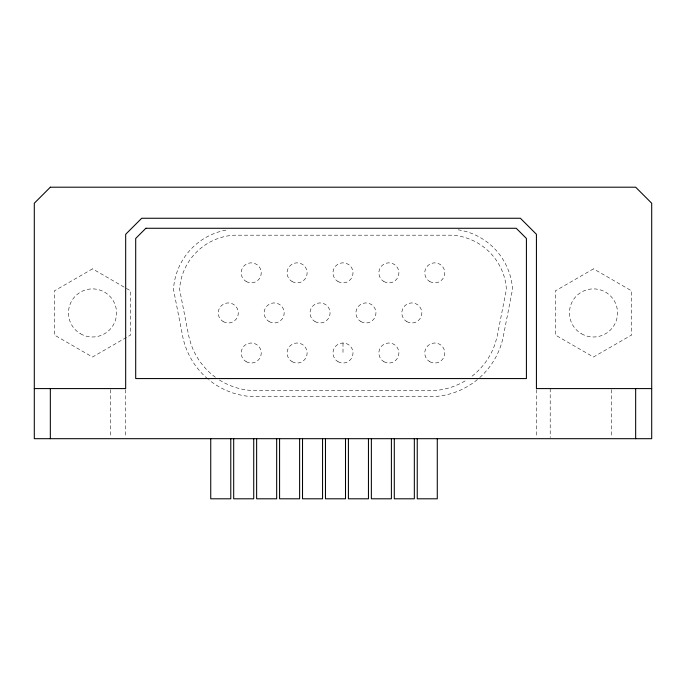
<?xml version="1.0" encoding="UTF-8"?>
<svg xmlns="http://www.w3.org/2000/svg" width="686" height="686" viewBox="0 0 686 686"><rect width="100%" height="100%" fill="white"/><g stroke="black" fill="none" stroke-linecap="round" stroke-linejoin="round"><path stroke-width="0.51" stroke-dasharray="3.43 2.57" d="M611.32 389.657L611.32 437.617M550.206 388.585L550.206 437.617M536.426 389.657L536.426 437.617M343 343L343 353.016M125.675 389.657L125.675 437.617M110.352 389.657L110.352 437.617M479.771 377.549A75.211 75.211 0 0 0 503.044 337.709L512.528 289.295A64.373 64.373 0 0 0 458.179 229.81M477.396 379.581A75.211 75.211 0 0 1 431.374 396.705L254.626 396.705A75.211 75.211 0 0 1 208.604 379.581M207.807 378.921A75.211 75.211 0 0 1 182.956 337.709L173.472 289.295A64.373 64.373 0 0 1 227.821 229.81M219.417 379.993A69.192 69.192 0 0 0 247.131 390.077L254.866 390.694L431.134 390.694L438.869 390.077A69.192 69.192 0 0 0 466.583 379.993M215.455 377.291A69.192 69.192 0 0 1 190.897 343.797L188.804 336.32L179.552 289.089L180.349 282.726A58.344 58.344 0 0 1 233.96 235.187L452.04 235.187A58.344 58.344 0 0 1 505.651 282.726L506.448 289.089L497.196 336.32L495.103 343.797A69.192 69.192 0 0 1 470.545 377.291M92.516 268.852L54.331 290.898L54.331 334.982L92.516 357.029L130.692 334.982L130.692 290.898L92.516 268.852M593.484 268.852L555.308 290.898L555.308 334.982L593.484 357.029L631.669 334.982L631.669 290.898L593.484 268.852M581.462 333.765A24.044 24.044 0 0 0 617.537 312.945A24.044 24.044 0 0 0 581.462 292.116A24.044 24.044 0 0 0 581.462 333.765M80.494 333.765A24.044 24.044 0 0 0 116.56 312.945A24.044 24.044 0 0 0 80.494 292.116A24.044 24.044 0 0 0 80.494 333.765M315.046 321.623A10.016 10.016 0 0 0 330.077 312.945A10.016 10.016 0 0 0 315.046 304.267A10.016 10.016 0 0 0 315.046 321.623M360.939 321.623A10.016 10.016 0 0 0 375.962 312.945A10.016 10.016 0 0 0 360.939 304.267A10.016 10.016 0 0 0 360.939 321.623M406.824 321.623A10.016 10.016 0 0 0 421.856 312.945A10.016 10.016 0 0 0 406.824 304.267A10.016 10.016 0 0 0 406.824 321.623M269.161 321.623A10.016 10.016 0 0 0 284.184 312.945A10.016 10.016 0 0 0 269.161 304.267A10.016 10.016 0 0 0 269.161 321.623M223.267 321.623A10.016 10.016 0 0 0 238.299 312.945A10.016 10.016 0 0 0 223.267 304.267A10.016 10.016 0 0 0 223.267 321.623M246.214 281.543A10.016 10.016 0 0 0 261.237 272.865A10.016 10.016 0 0 0 246.214 264.187A10.016 10.016 0 0 0 246.214 281.543M292.099 281.543A10.016 10.016 0 0 0 307.131 272.865A10.016 10.016 0 0 0 292.099 264.187A10.016 10.016 0 0 0 292.099 281.543M429.77 281.543A10.016 10.016 0 0 0 444.794 272.865A10.016 10.016 0 0 0 429.77 264.187A10.016 10.016 0 0 0 429.77 281.543M383.877 281.543A10.016 10.016 0 0 0 398.909 272.865A10.016 10.016 0 0 0 383.877 264.187A10.016 10.016 0 0 0 383.877 281.543M337.992 281.543A10.016 10.016 0 0 0 353.016 272.865A10.016 10.016 0 0 0 337.992 264.187A10.016 10.016 0 0 0 337.992 281.543M337.992 361.694A10.016 10.016 0 0 0 353.016 353.016A10.016 10.016 0 0 0 337.992 344.346A10.016 10.016 0 0 0 337.992 361.694M292.099 361.694A10.016 10.016 0 0 0 307.131 353.016A10.016 10.016 0 0 0 292.099 344.346A10.016 10.016 0 0 0 292.099 361.694M246.214 361.694A10.016 10.016 0 0 0 261.237 353.016A10.016 10.016 0 0 0 246.214 344.346A10.016 10.016 0 0 0 246.214 361.694M383.877 361.694A10.016 10.016 0 0 0 398.909 353.016A10.016 10.016 0 0 0 383.877 344.346A10.016 10.016 0 0 0 383.877 361.694M429.77 361.694A10.016 10.016 0 0 0 444.794 353.016A10.016 10.016 0 0 0 429.77 344.346A10.016 10.016 0 0 0 429.77 361.694"/><path stroke-width="1.03" d="M34.3 388.585L125.675 388.585L125.675 234.286L141.71 218.259L520.391 218.259L536.426 234.286L536.426 388.585L651.7 388.585M635.665 388.585L635.665 438.688M437.282 438.688L437.282 498.799L417.242 498.799L417.242 438.688M414.335 438.688L414.335 498.799L394.296 498.799L394.296 438.688M391.397 438.688L391.397 498.799L371.358 498.799L371.358 438.688M368.451 438.688L368.451 498.799L348.411 498.799L348.411 438.688M345.504 438.688L345.504 498.799L325.464 498.799L325.464 438.688M322.557 438.688L322.557 498.799L302.517 498.799L302.517 438.688M299.619 438.688L299.619 498.799L279.579 498.799L279.579 438.688M276.672 438.688L276.672 498.799L256.633 498.799L256.633 438.688M253.726 438.688L253.726 498.799L233.686 498.799L233.686 438.688M230.779 438.688L230.779 498.799L210.739 498.799L210.739 438.688M50.335 388.585L50.335 438.688M50.335 187.201L34.3 203.228L34.3 438.688L651.7 438.688L651.7 203.228L635.665 187.201L50.335 187.201M145.861 228.275L135.699 238.436L135.699 378.569L526.411 378.569L526.411 238.436L516.241 228.275L145.861 228.275"/></g></svg>
